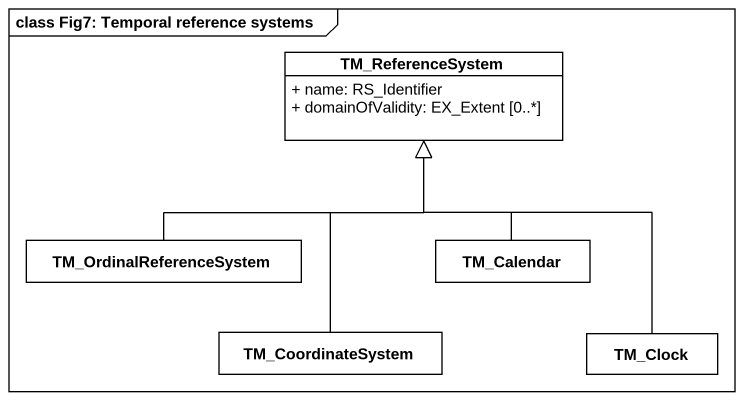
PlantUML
@startuml
mainframe class Fig7: Temporal reference systems
hide circle
hide empty members
skinparam classAttributeIconSize 0
class TM_ReferenceSystem {
  + name: RS_Identifier
  + domainOfValidity: EX_Extent [0..*]
}
class TM_OrdinalReferenceSystem
class TM_Calendar
class TM_CoordinateSystem
class TM_Clock
TM_OrdinalReferenceSystem -up-|> TM_ReferenceSystem
TM_Calendar -up-|> TM_ReferenceSystem
TM_CoordinateSystem -up-|> TM_ReferenceSystem
TM_Clock -up-|> TM_ReferenceSystem
@enduml
